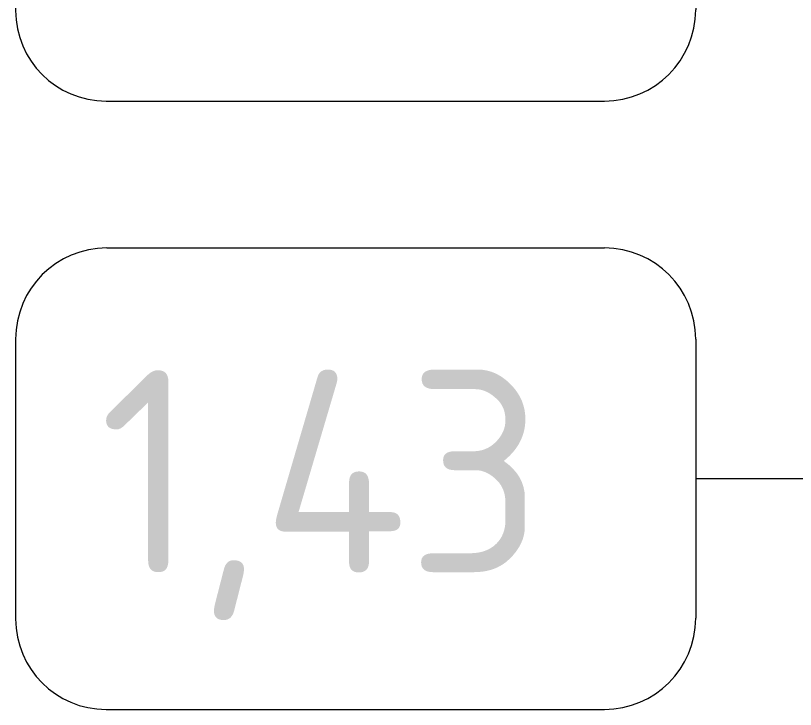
# Model space of a CAD drawing. Header units: millimetres. Extents: x -2766 to 205613, y -8553 to 29000.
# Drawn here: x 31352 to 32122, y 6379 to 7064 of the extents above; entities that cross this region are included whole.
import ezdxf

# ---------------------------------------------------------------- set-up
doc = ezdxf.new("R2010")
doc.units = ezdxf.units.MM
doc.layers.add('I-FURN-IDEN', color=7, linetype='Continuous', lineweight=9)
doc.styles.add('GOST Common', font='GOST_Common.ttf', dxfattribs={"height": 200})

# ---------------------------------------------------------------- blocks, each defined once
blk = doc.blocks.new('Марка_Мебель - В прямоуг_Balcon_Марка-25523697-План расстановки мебели и оборудования 2 этажа в осях 1-12')
at = {"layer": 'I-FURN-IDEN'}
for p, q in [((-2.4547, 2.2776), (2.4547, 2.2776)), ((-3.3547, 1.3776), (-3.3547, -1.3841)), ((3.3547, 1.3776), (3.3547, -1.3776)), ((-2.4612, -2.2776), (2.4547, -2.2776))]:
    blk.add_line(p, q, dxfattribs=at)
for centre, radius, start, end in [((-2.4547, 1.3776), 0.9, 90, 180), ((2.4547, 1.3776), 0.9, 0, 90), ((-2.4612, -1.3841), 0.8935, 180, 270), ((2.4547, -1.3776), 0.9, 270, 0)]:
    blk.add_arc(centre, radius, start, end, dxfattribs=at)

msp = doc.modelspace()

# ---------------------------------------------------------------- linework, layer by layer
at = {"layer": 'I-FURN-IDEN'}
msp.add_line((32724.41, 6606.61), (32023.15, 6606.61), dxfattribs=at)

# ---------------------------------------------------------------- block references
at = {"layer": 'I-FURN-IDEN', "xscale": 99.99999999999993, "yscale": 99.99999999999993, "zscale": 99.99999999999993}
for p in [(31687.68, 7207.14), (31687.68, 6606.61)]:
    msp.add_blockref('Марка_Мебель - В прямоуг_Balcon_Марка-25523697-План расстановки мебели и оборудования 2 этажа в осях 1-12', p, dxfattribs=at)

# ---------------------------------------------------------------- texts
at = {"layer": 'I-FURN-IDEN', "insert": (31434.68, 6713.66), "char_height": 200, "width": 577.215, "attachment_point": 1, "style": 'GOST Common'}
msp.add_mtext('1,43', dxfattribs=at)

doc.saveas('drawing.dxf')
